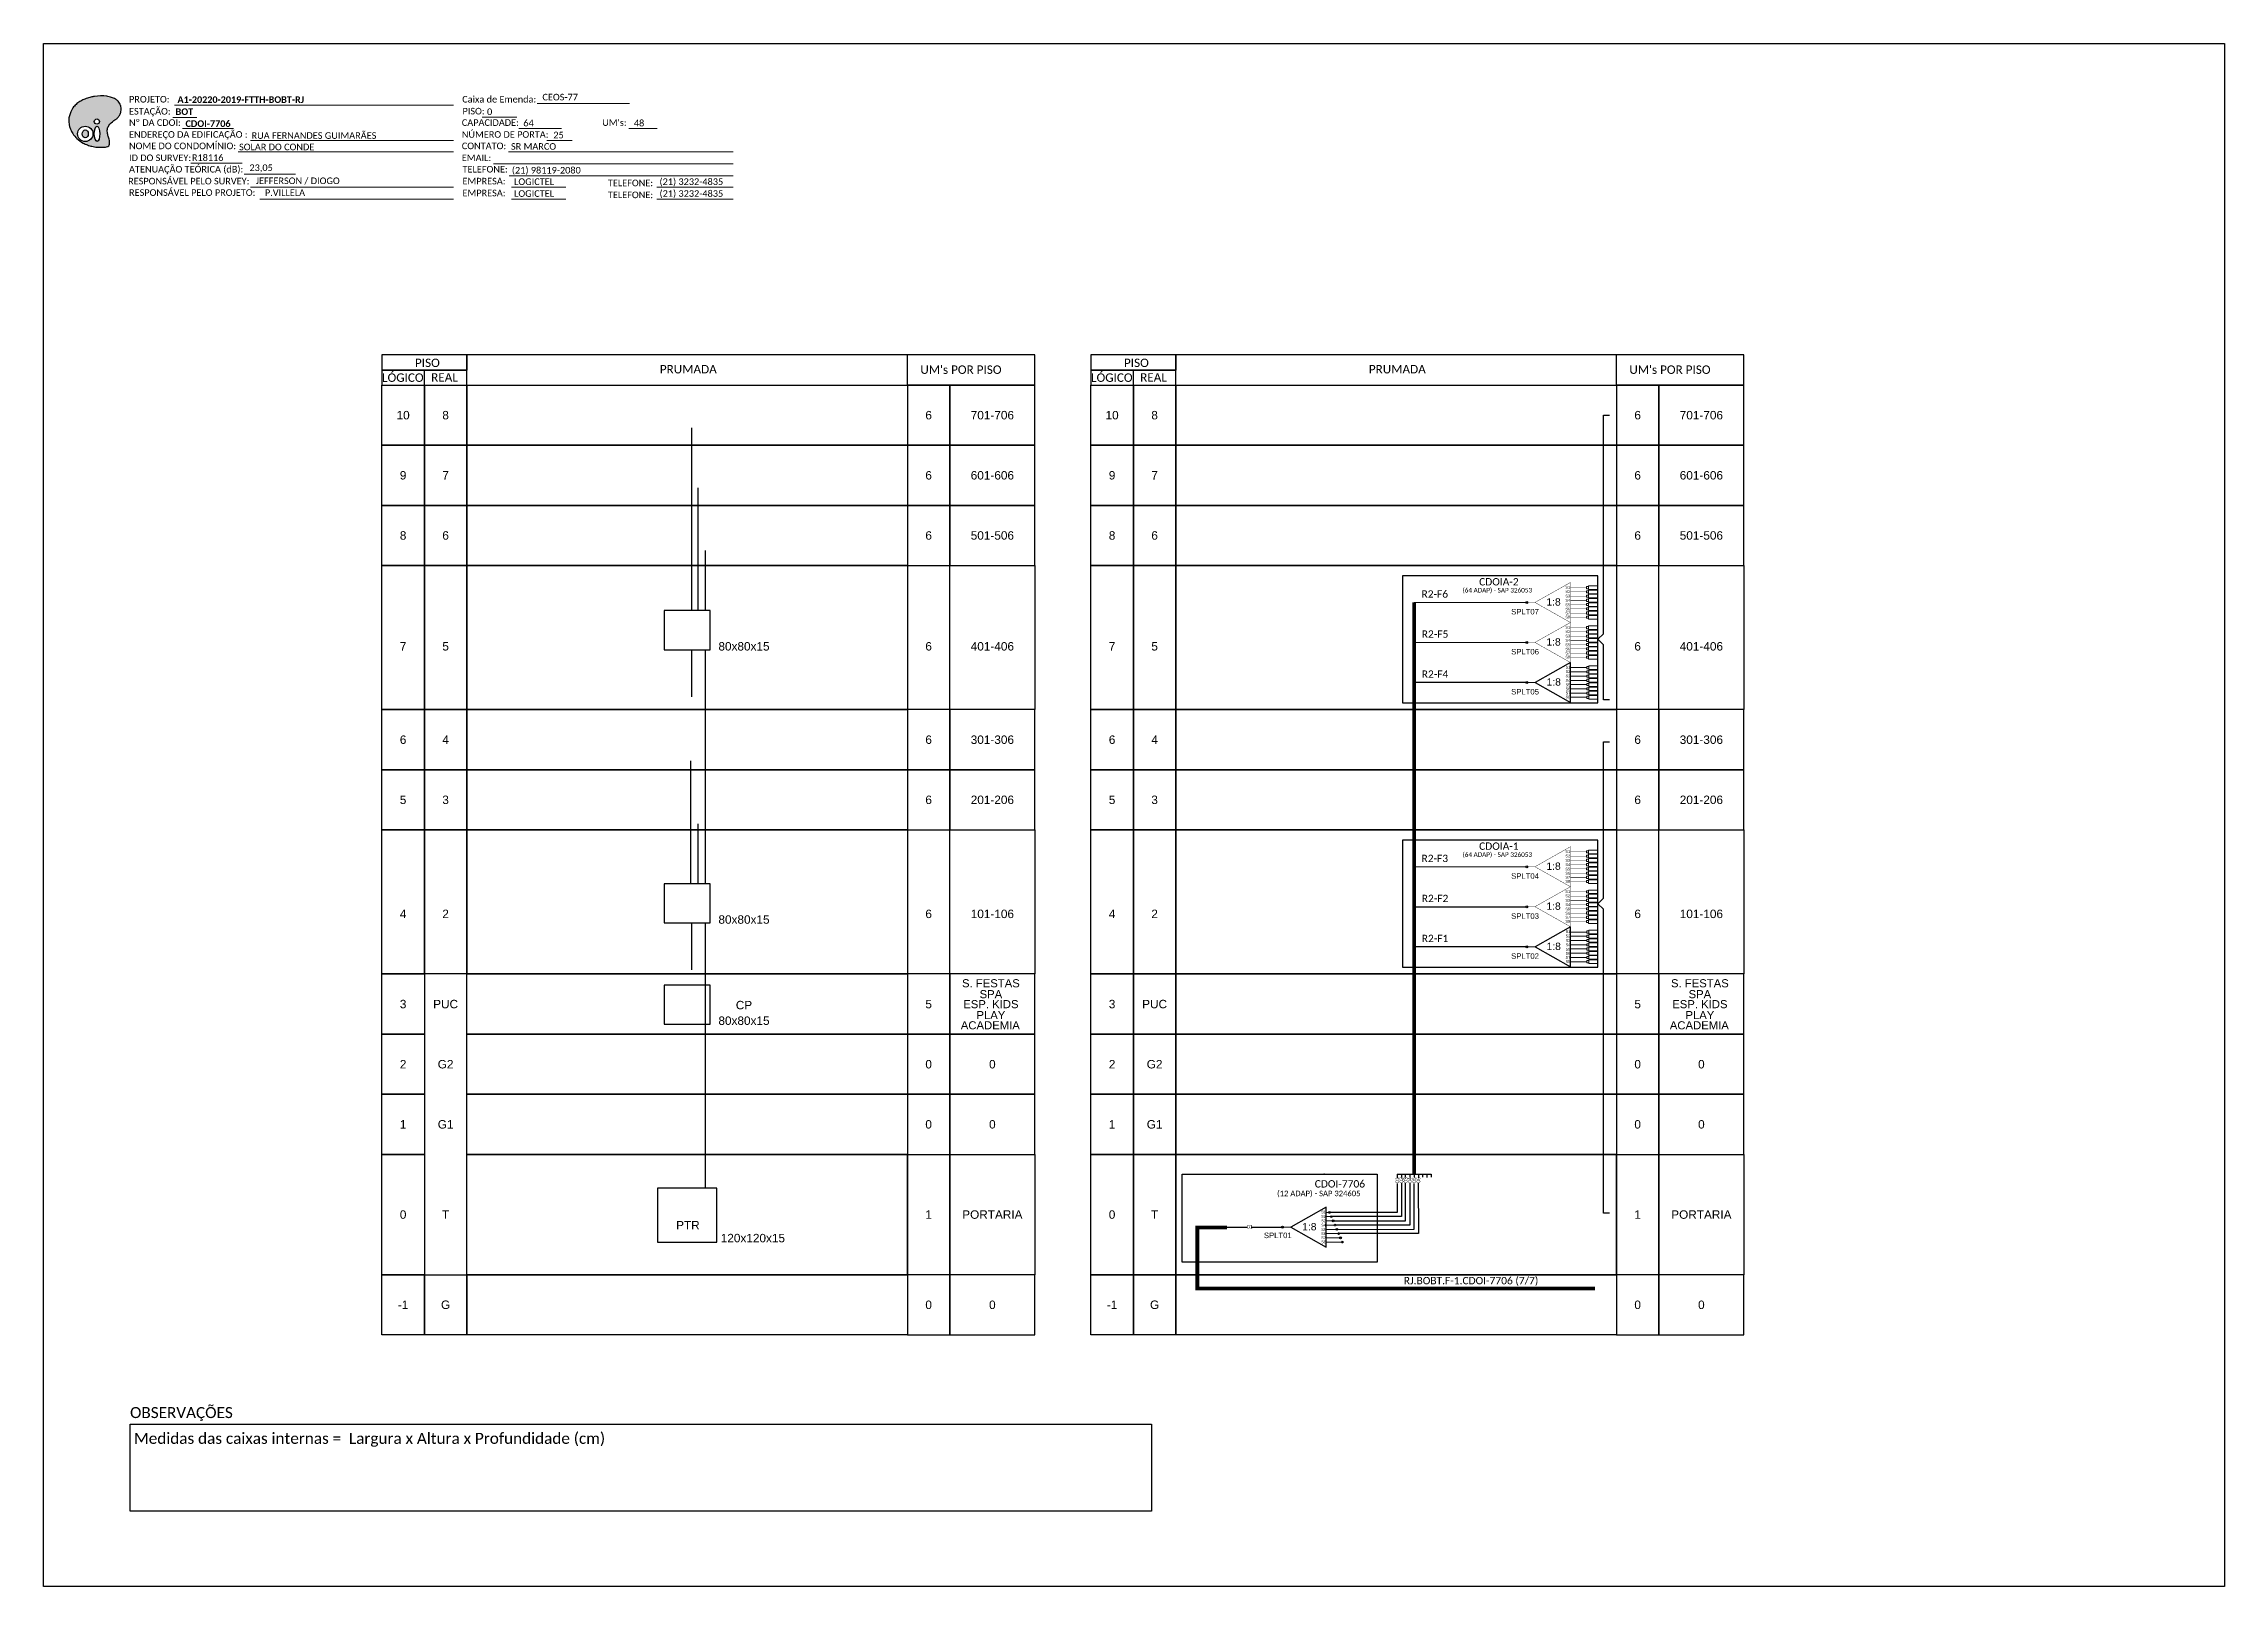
# Model space of a CAD drawing. Header units: millimetres. Extents: x 7225 to 7819, y -591 to -171.
import ezdxf
from ezdxf.enums import TextEntityAlignment as Align

# ---------------------------------------------------------------- set-up
doc = ezdxf.new("R2010")
doc.units = ezdxf.units.MM
doc.linetypes.add('DASHED', pattern=[0.75, 0.5, -0.25])
doc.styles.add('ARIAL', font='')
doc.styles.add('WMF-Calibri0', font='')
doc.styles.add('WMF-Calibri1', font='')
doc.styles.get('ARIAL').set_extended_font_data('Arial')
doc.styles.get('WMF-Calibri0').set_extended_font_data('Calibri')
doc.styles.get('WMF-Calibri1').set_extended_font_data('Calibri', bold=True)
doc.linetypes.add('RESERVA', pattern='A,0.5,-0.15,["RESERVA",Standard,S=0.18,R=0,X=0,Y=-0.1],-1.3', length=1.95)

# ---------------------------------------------------------------- blocks, each defined once
blk = doc.blocks.new('SPLT_1-8_SC-APC')
at = {"color": 1}
blk.add_lwpolyline([(-7.37, -2.1), (-17.04, -7.55), (-7.37, -13), (-7.37, -2.1)], dxfattribs=at)
at = {"color": 3, "lineweight": 0}
for points in [[(-2.99, -3.51), (-7.37, -3.51)], [(-7.37, -4.66), (-2.99, -4.66)], [(-7.37, -5.82), (-2.99, -5.82)], [(-2.41, -3.02), (-2.41, -4)], [(-2.41, -3.02), (0, -3.02)], [(-2.41, -4), (0, -4)], [(-2.41, -4.17), (-2.41, -5.16)], [(-2.41, -4.17), (0, -4.17)], [(-2.41, -5.16), (0, -5.16)], [(-2.41, -5.32), (-2.41, -6.31)], [(-2.41, -5.32), (0, -5.32)], [(-7.37, -6.97), (-2.99, -6.97)], [(-7.37, -8.12), (-2.99, -8.12)], [(-7.37, -9.28), (-2.99, -9.28)], [(-7.37, -10.43), (-2.99, -10.43)], [(-7.37, -11.58), (-2.99, -11.58)], [(-2.41, -6.31), (0, -6.31)], [(-2.41, -6.48), (-2.41, -7.46)], [(-2.41, -6.48), (0, -6.48)], [(-2.41, -7.46), (0, -7.46)], [(-2.41, -7.63), (-2.41, -8.62)], [(-2.41, -7.63), (0, -7.63)], [(-2.41, -8.62), (0, -8.62)], [(-2.41, -8.78), (-2.41, -9.77)], [(-2.41, -8.78), (0, -8.78)], [(-2.41, -9.77), (0, -9.77)], [(-2.41, -9.94), (-2.41, -10.92)], [(-2.41, -9.94), (0, -9.94)], [(-2.41, -10.92), (0, -10.92)], [(-2.41, -11.09), (-2.41, -12.08)], [(-2.41, -11.09), (0, -11.09)], [(-2.41, -12.08), (0, -12.08)]]:
    blk.add_lwpolyline(points, dxfattribs=at)
for points in [[(-2.99, -3.22), (-2.41, -3.22), (-2.41, -3.8), (-2.99, -3.8)], [(-2.99, -4.38), (-2.41, -4.38), (-2.41, -4.95), (-2.99, -4.95)], [(-2.99, -5.53), (-2.41, -5.53), (-2.41, -6.1), (-2.99, -6.1)], [(-2.99, -6.68), (-2.41, -6.68), (-2.41, -7.26), (-2.99, -7.26)], [(-2.99, -7.84), (-2.41, -7.84), (-2.41, -8.41), (-2.99, -8.41)], [(-2.99, -8.99), (-2.41, -8.99), (-2.41, -9.56), (-2.99, -9.56)], [(-2.99, -10.14), (-2.41, -10.14), (-2.41, -10.72), (-2.99, -10.72)], [(-2.99, -11.3), (-2.41, -11.3), (-2.41, -11.87), (-2.99, -11.87)]]:
    blk.add_lwpolyline(points, close=True, dxfattribs=at)
at = {"color": 1, "lineweight": 0}
blk.add_lwpolyline([(-17.04, -7.55), (-19.26, -7.55)], dxfattribs=at)
at = {"color": 1, "style": 'ARIAL'}
for s, height, p in [('S1', 0.75, (-8.74, -3.78)), ('S2', 0.75, (-8.74, -4.97)), ('S3', 0.75, (-8.74, -6.18)), ('1:8', 2, (-13.91, -8.4)), ('S4', 0.75, (-8.74, -7.36)), ('S5', 0.75, (-8.74, -8.57)), ('S6', 0.75, (-8.74, -9.69)), ('S7', 0.75, (-8.74, -10.78)), ('S8', 0.75, (-8.74, -11.9))]:
    blk.add_text(s, height=height, dxfattribs=at).set_placement(p)
blk = doc.blocks.new('SPLT_1-8_DIV_DIR')
h = blk.add_hatch(color=3)
h.dxf.hatch_style = 1
edge = h.paths.add_edge_path()
edge.add_arc((12.77, 4.04), 0.242, 0, 360)
h = blk.add_hatch(color=3)
h.dxf.hatch_style = 1
edge = h.paths.add_edge_path()
edge.add_arc((13.27, 2.88), 0.242, 0, 360)
h = blk.add_hatch(color=3)
h.dxf.hatch_style = 1
edge = h.paths.add_edge_path()
edge.add_arc((13.77, 1.73), 0.242, 0, 360)
h = blk.add_hatch(color=3)
h.dxf.hatch_style = 1
edge = h.paths.add_edge_path()
edge.add_arc((14.27, 0.58), 0.242, 0, 360)
h = blk.add_hatch(color=3)
h.dxf.hatch_style = 1
edge = h.paths.add_edge_path()
edge.add_arc((14.77, -0.58), 0.242, 0, 360)
h = blk.add_hatch(color=3)
h.dxf.hatch_style = 1
edge = h.paths.add_edge_path()
edge.add_arc((15.27, -1.73), 0.242, 0, 360)
h = blk.add_hatch(color=3)
h.dxf.hatch_style = 1
edge = h.paths.add_edge_path()
edge.add_arc((15.77, -2.88), 0.242, 0, 360)
h = blk.add_hatch(color=3)
h.dxf.hatch_style = 1
edge = h.paths.add_edge_path()
edge.add_arc((16.27, -4.04), 0.242, 0, 360)
at = {"color": 1, "lineweight": 0}
blk.add_lwpolyline([(2.22, 0), (0, 0)], dxfattribs=at)
at = {"color": 1}
blk.add_lwpolyline([(11.89, 5.45), (2.22, 0), (11.89, -5.45), (11.89, 5.45)], dxfattribs=at)
at = {"color": 7, "lineweight": 0}
for points in [[(12.77, 4.04), (11.89, 4.04)], [(11.89, 2.88), (13.27, 2.88)], [(11.89, 1.73), (13.77, 1.73)], [(11.89, 0.58), (14.27, 0.58)], [(11.89, -0.58), (14.77, -0.58)], [(11.89, -1.73), (15.27, -1.73)], [(11.89, -2.88), (15.77, -2.88)], [(11.89, -4.04), (16.27, -4.04)]]:
    blk.add_lwpolyline(points, dxfattribs=at)
at = {"color": 3}
for centre in [(12.77, 4.04), (13.27, 2.88), (13.77, 1.73), (14.27, 0.58), (14.77, -0.58), (15.27, -1.73), (15.77, -2.88), (16.27, -4.04)]:
    blk.add_circle(centre, 0.242, dxfattribs=at)
at = {"color": 1, "style": 'ARIAL'}
for s, height, p in [('1:8', 2, (5.35, -0.85)), ('S1', 0.75, (10.52, 3.77)), ('S2', 0.75, (10.52, 2.58)), ('S3', 0.75, (10.52, 1.37)), ('S4', 0.75, (10.52, 0.19)), ('S5', 0.75, (10.52, -1.02)), ('S6', 0.75, (10.52, -2.14)), ('S7', 0.75, (10.52, -3.24)), ('S8', 0.75, (10.52, -4.36))]:
    blk.add_text(s, height=height, dxfattribs=at).set_placement(p)
blk = doc.blocks.new('LEG_64ADAP_ESQ')
blk.add_point((0, 0))
at = {"color": 1, "style": 'WMF-Calibri0', "flags": 4}
blk.add_attdef('MODELO', text='', height=1.5, dxfattribs=at).set_placement((-1.47, -5.97), align=Align.CENTER)
blk.add_attdef('CDO', (-2.58, -3.61), '', height=2, dxfattribs=at)
blk = doc.blocks.new('A$C4360606C')
at = {"color": 0}
for points in [[(0, 4.11), (23.15, 4.11), (23.15, 8.22), (0, 8.22)], [(0, 0), (23.15, 0), (23.15, 4.11), (0, 4.11)]]:
    blk.add_lwpolyline(points, close=True, dxfattribs=at)
for points in [[(23.15, 0), (177.9, 0), (177.9, 8.22), (23.15, 8.22), (23.15, 8.22), (23.15, 4.11)], [(143.15, 0), (143.15, 8.22)], [(11.57, 0), (11.57, 4.11)]]:
    blk.add_lwpolyline(points)
at = {"color": 0, "style": 'WMF-Calibri0'}
for s, p in [('     PISO', (4.96, 4.92)), ('  LÓGICO', (-1.58, 0.89)), ('    REAL', (10.18, 0.95)), ('PRUMADA', (75.71, 3.18)), ("UM's POR PISO", (146.67, 3.06))]:
    blk.add_text(s, height=2.3, dxfattribs=at).set_placement(p)
blk = doc.blocks.new('OI')
h = blk.add_hatch(color=40)
edge = h.paths.add_edge_path()
edge.add_spline(control_points=[(4.35, -0.67), (3.92, -0.99), (3.26, -1.5), (2.81, -2.59), (2.9, -3.5), (3.06, -4.27), (3.31, -4.85), (3.37, -5.39), (3.4, -5.88), (3.2, -6.4), (2.54, -6.61), (1.65, -6.63), (0.55, -6.67), (-0.56, -6.42), (-1.61, -6.14), (-2.77, -5.61), (-3.92, -4.77), (-4.89, -3.7), (-5.34, -2.65), (-5.6, -1.94), (-5.85, -0.96), (-5.71, 0.47), (-5.1, 2.02), (-4.14, 3.02), (-3.3, 3.61), (-2.37, 4.16), (-1.36, 4.44), (-0.56, 4.7), (0.79, 4.85), (2.24, 4.97), (3.79, 4.57), (4.67, 4.21), (5.44, 3.65), (5.76, 2.99), (6.03, 2.21), (6.01, 1.46), (5.72, 0.64), (5.31, 0.08), (4.88, -0.38), (4.51, -0.55), (4.35, -0.67)], knot_values=[0, 0, 0, 0, 1.60434, 2.417191, 3.427595, 4.282808, 4.776746, 5.304182, 5.888771, 6.258406, 6.858137, 7.79129, 8.986195, 10.124242, 11.187857, 12.242908, 13.953784, 15.414161, 16.515391, 17.349188, 17.675853, 19.552021, 21.515531, 22.568638, 23.63245, 24.621084, 25.782718, 26.745347, 27.142653, 29.870543, 31.004649, 31.921532, 32.709589, 33.801391, 34.042471, 35.192333, 35.971461, 36.628871, 37.254359, 37.836911, 37.836911, 37.836911, 37.836911], degree=3, periodic=1)
h.paths.add_polyline_path([(1.13, -0.87, -1), (-0.04, -0.87, -1)], flags=16)
edge = h.paths.add_edge_path(flags=16)
edge.add_ellipse((0.56, -3.59), major_axis=(-0.02, 1.71), ratio=0.361305, start_angle=0, end_angle=360)
h.paths.add_polyline_path([(-0.36, -3.62, -1), (-3.8, -3.62, -1)], flags=16)
edge = h.paths.add_edge_path(flags=0)
edge.add_ellipse((-2.08, -3.62), major_axis=(0, 0.885), ratio=0.758294, start_angle=0, end_angle=360)
at = {"color": 40}
for centre, radius in [((-2.08, -3.62), 1.72), ((0.54, -0.87), 0.587)]:
    blk.add_circle(centre, radius, dxfattribs=at)
blk.add_ellipse((-2.08, -3.62), major_axis=(0, 0.885), ratio=0.758294, start_param=-3.141592653589792, end_param=3.141592653589792, dxfattribs=at)
blk.add_ellipse((0.56, -3.59), major_axis=(-0.02, 1.71), ratio=0.361305, dxfattribs=at)
at = {"color": 40, "start_tangent": (-0.800898, -0.598801), "end_tangent": (-0.800898, -0.598801)}
blk.add_spline([(4.35, -0.67), (3.2, -1.78), (2.9, -2.54), (2.92, -3.55), (3.12, -4.38), (3.28, -4.85), (3.37, -5.37), (3.35, -5.95), (3.2, -6.29), (2.66, -6.55), (1.73, -6.63), (0.54, -6.62), (-0.58, -6.41), (-1.6, -6.11), (-2.56, -5.67), (-3.95, -4.67), (-4.89, -3.56), (-5.37, -2.56), (-5.64, -1.78), (-5.72, -1.46), (-5.63, 0.42), (-4.84, 2.22), (-4.13, 2.99), (-3.27, 3.62), (-2.4, 4.09), (-1.3, 4.47), (-0.37, 4.72), (0.02, 4.77), (2.75, 4.8), (3.85, 4.53), (4.69, 4.16), (5.31, 3.68), (5.85, 2.73), (5.93, 2.5), (5.94, 1.35), (5.67, 0.62), (5.29, 0.08), (4.84, -0.36), (4.35, -0.67)], degree=3, dxfattribs=at)
blk = doc.blocks.new('SPLT_1-8_SC-APC PLANEJADO')
at = {"color": 30, "linetype": 'DASHED', "ltscale": 2.5, "const_width": 0.1}
blk.add_lwpolyline([(4942.78, -604.33), (4933.11, -609.78), (4942.78, -615.23), (4942.78, -604.33)], dxfattribs=at)
at = {"color": 30, "linetype": 'DASHED', "lineweight": 0, "ltscale": 2.5, "const_width": 0.1}
for points in [[(4947.15, -605.74), (4942.78, -605.74)], [(4933.11, -609.78), (4930.89, -609.78)], [(4942.78, -606.89), (4947.15, -606.89)], [(4942.78, -608.05), (4947.15, -608.05)], [(4942.78, -609.2), (4947.15, -609.2)], [(4942.78, -610.35), (4947.15, -610.35)], [(4942.78, -611.51), (4947.15, -611.51)], [(4942.78, -612.66), (4947.15, -612.66)], [(4942.78, -613.81), (4947.15, -613.81)]]:
    blk.add_lwpolyline(points, dxfattribs=at)
at = {"color": 3, "lineweight": 0}
for points in [[(4947.15, -605.46), (4947.73, -605.46), (4947.73, -606.03), (4947.15, -606.03)], [(4947.15, -606.61), (4947.73, -606.61), (4947.73, -607.18), (4947.15, -607.18)], [(4947.15, -607.76), (4947.73, -607.76), (4947.73, -608.33), (4947.15, -608.33)], [(4947.15, -608.91), (4947.73, -608.91), (4947.73, -609.49), (4947.15, -609.49)], [(4947.15, -610.07), (4947.73, -610.07), (4947.73, -610.64), (4947.15, -610.64)], [(4947.15, -611.22), (4947.73, -611.22), (4947.73, -611.79), (4947.15, -611.79)], [(4947.15, -612.37), (4947.73, -612.37), (4947.73, -612.95), (4947.15, -612.95)], [(4947.15, -613.53), (4947.73, -613.53), (4947.73, -614.1), (4947.15, -614.1)]]:
    blk.add_lwpolyline(points, close=True, dxfattribs=at)
for points in [[(4947.73, -605.25), (4947.73, -606.23)], [(4947.73, -605.25), (4950.15, -605.25)], [(4947.73, -606.23), (4950.15, -606.23)], [(4947.73, -606.4), (4947.73, -607.39)], [(4947.73, -606.4), (4950.15, -606.4)], [(4947.73, -607.39), (4950.15, -607.39)], [(4947.73, -607.55), (4947.73, -608.54)], [(4947.73, -607.55), (4950.15, -607.55)], [(4947.73, -608.54), (4950.15, -608.54)], [(4947.73, -608.71), (4947.73, -609.69)], [(4947.73, -608.71), (4950.15, -608.71)], [(4947.73, -609.69), (4950.15, -609.69)], [(4947.73, -609.86), (4947.73, -610.85)], [(4947.73, -609.86), (4950.15, -609.86)], [(4947.73, -610.85), (4950.15, -610.85)], [(4947.73, -611.01), (4947.73, -612)], [(4947.73, -611.01), (4950.15, -611.01)], [(4947.73, -612), (4950.15, -612)], [(4947.73, -612.17), (4947.73, -613.15)], [(4947.73, -612.17), (4950.15, -612.17)], [(4947.73, -613.15), (4950.15, -613.15)], [(4947.73, -613.32), (4947.73, -614.31)], [(4947.73, -613.32), (4950.15, -613.32)], [(4947.73, -614.31), (4950.15, -614.31)]]:
    blk.add_lwpolyline(points, dxfattribs=at)
at = {"color": 30, "style": 'ARIAL'}
for s, height, p in [('S1', 0.75, (4941.41, -606.01)), ('1:8', 2, (4936.24, -610.63)), ('S2', 0.75, (4941.41, -607.2)), ('S3', 0.75, (4941.41, -608.41)), ('S4', 0.75, (4941.41, -609.59)), ('S5', 0.75, (4941.41, -610.8)), ('S6', 0.75, (4941.41, -611.92)), ('S7', 0.75, (4941.41, -613.02)), ('S8', 0.75, (4941.41, -614.13))]:
    blk.add_text(s, height=height, dxfattribs=at).set_placement(p)

msp = doc.modelspace()

# ---------------------------------------------------------------- hatches: boundary and pattern name
h = msp.add_hatch(color=3)
h.dxf.hatch_style = 1
edge = h.paths.add_edge_path()
edge.add_arc((7629.11, -344.69), 0.256, 0, 360)
h = msp.add_hatch(color=3)
h.dxf.hatch_style = 1
edge = h.paths.add_edge_path()
edge.add_arc((7629.11, -416.66), 0.256, 0, 360)
h = msp.add_hatch(color=3)
h.dxf.hatch_style = 1
edge = h.paths.add_edge_path()
edge.add_arc((7562.61, -492.99), 0.256, 0, 360)

# ---------------------------------------------------------------- linework, layer by layer
at = {"color": 5}
msp.add_line((7593.82, -478.59), (7603.07, -478.59), dxfattribs=at)
for points in [[(7225.14, -170.76), (7819.14, -170.76), (7819.14, -590.76), (7225.14, -590.76)], [(7317.27, -263.73), (7328.84, -263.73), (7328.84, -280.1), (7317.27, -280.1)], [(7328.84, -263.73), (7340.42, -263.73), (7340.42, -280.1), (7328.84, -280.1)], [(7340.42, -263.73), (7460.42, -263.73), (7460.42, -280.1), (7340.42, -280.1)], [(7471.99, -263.73), (7460.42, -263.73), (7460.42, -280.1), (7471.99, -280.1)], [(7495.13, -263.73), (7471.99, -263.73), (7471.99, -280.1), (7495.13, -280.1)], [(7510.39, -263.73), (7521.96, -263.73), (7521.96, -280.1), (7510.39, -280.1)], [(7521.96, -263.73), (7533.53, -263.73), (7533.53, -280.1), (7521.96, -280.1)], [(7533.53, -263.73), (7653.53, -263.73), (7653.53, -280.1), (7533.53, -280.1)], [(7665.11, -263.73), (7653.53, -263.73), (7653.53, -280.1), (7665.11, -280.1)], [(7688.25, -263.73), (7665.11, -263.73), (7665.11, -280.1), (7688.25, -280.1)], [(7317.27, -280.1), (7328.84, -280.1), (7328.84, -296.47), (7317.27, -296.47)], [(7328.84, -280.1), (7340.42, -280.1), (7340.42, -296.47), (7328.84, -296.47)], [(7340.42, -280.1), (7460.42, -280.1), (7460.42, -296.47), (7340.42, -296.47)], [(7471.99, -280.1), (7460.42, -280.1), (7460.42, -296.47), (7471.99, -296.47)], [(7495.13, -280.1), (7471.99, -280.1), (7471.99, -296.47), (7495.13, -296.47)], [(7510.39, -280.1), (7521.96, -280.1), (7521.96, -296.47), (7510.39, -296.47)], [(7521.96, -280.1), (7533.53, -280.1), (7533.53, -296.47), (7521.96, -296.47)], [(7533.53, -280.1), (7653.53, -280.1), (7653.53, -296.47), (7533.53, -296.47)], [(7665.11, -280.1), (7653.53, -280.1), (7653.53, -296.47), (7665.11, -296.47)], [(7688.25, -280.1), (7665.11, -280.1), (7665.11, -296.47), (7688.25, -296.47)], [(7317.27, -296.47), (7328.84, -296.47), (7328.84, -312.84), (7317.27, -312.84)], [(7328.84, -296.47), (7340.42, -296.47), (7340.42, -312.84), (7328.84, -312.84)], [(7340.42, -296.47), (7460.42, -296.47), (7460.42, -312.84), (7340.42, -312.84)], [(7471.99, -296.47), (7460.42, -296.47), (7460.42, -312.84), (7471.99, -312.84)], [(7495.13, -296.47), (7471.99, -296.47), (7471.99, -312.84), (7495.13, -312.84)], [(7510.39, -296.47), (7521.96, -296.47), (7521.96, -312.84), (7510.39, -312.84)], [(7521.96, -296.47), (7533.53, -296.47), (7533.53, -312.84), (7521.96, -312.84)], [(7533.53, -296.47), (7653.53, -296.47), (7653.53, -312.84), (7533.53, -312.84)], [(7665.11, -296.47), (7653.53, -296.47), (7653.53, -312.84), (7665.11, -312.84)], [(7688.25, -296.47), (7665.11, -296.47), (7665.11, -312.84), (7688.25, -312.84)], [(7317.27, -312.84), (7328.84, -312.84), (7328.84, -352.07), (7317.27, -352.07)], [(7328.84, -312.84), (7340.42, -312.84), (7340.42, -352.07), (7328.84, -352.07)], [(7340.42, -312.84), (7460.42, -312.84), (7460.42, -352.07), (7340.42, -352.07)], [(7471.99, -312.84), (7495.13, -312.84), (7495.13, -352.07), (7471.99, -352.07)], [(7510.39, -312.84), (7521.96, -312.84), (7521.96, -352.07), (7510.39, -352.07)], [(7521.96, -312.84), (7533.53, -312.84), (7533.53, -352.07), (7521.96, -352.07)], [(7533.53, -312.84), (7653.53, -312.84), (7653.53, -352.07), (7533.53, -352.07)], [(7665.11, -312.84), (7688.25, -312.84), (7688.25, -352.07), (7665.11, -352.07)], [(7317.27, -352.07), (7328.84, -352.07), (7328.84, -368.45), (7317.27, -368.45)], [(7328.84, -352.07), (7340.42, -352.07), (7340.42, -368.45), (7328.84, -368.45)], [(7340.42, -352.07), (7460.42, -352.07), (7460.42, -368.45), (7340.42, -368.45)], [(7471.99, -352.07), (7460.42, -352.07), (7460.42, -368.45), (7471.99, -368.45)], [(7495.13, -352.07), (7471.99, -352.07), (7471.99, -368.45), (7495.13, -368.45)], [(7510.39, -352.07), (7521.96, -352.07), (7521.96, -368.45), (7510.39, -368.45)], [(7521.96, -352.07), (7533.53, -352.07), (7533.53, -368.45), (7521.96, -368.45)], [(7533.53, -352.07), (7653.53, -352.07), (7653.53, -368.45), (7533.53, -368.45)], [(7665.11, -352.07), (7653.53, -352.07), (7653.53, -368.45), (7665.11, -368.45)], [(7688.25, -352.07), (7665.11, -352.07), (7665.11, -368.45), (7688.25, -368.45)], [(7317.27, -368.45), (7328.84, -368.45), (7328.84, -384.82), (7317.27, -384.82)], [(7328.84, -368.45), (7340.42, -368.45), (7340.42, -384.82), (7328.84, -384.82)], [(7340.42, -368.45), (7460.42, -368.45), (7460.42, -384.82), (7340.42, -384.82)], [(7471.99, -368.45), (7460.42, -368.45), (7460.42, -384.82), (7471.99, -384.82)], [(7495.13, -368.45), (7471.99, -368.45), (7471.99, -384.82), (7495.13, -384.82)], [(7510.39, -368.45), (7521.96, -368.45), (7521.96, -384.82), (7510.39, -384.82)], [(7521.96, -368.45), (7533.53, -368.45), (7533.53, -384.82), (7521.96, -384.82)], [(7533.53, -368.45), (7653.53, -368.45), (7653.53, -384.82), (7533.53, -384.82)], [(7665.11, -368.45), (7653.53, -368.45), (7653.53, -384.82), (7665.11, -384.82)], [(7688.25, -368.45), (7665.11, -368.45), (7665.11, -384.82), (7688.25, -384.82)], [(7317.27, -384.82), (7328.84, -384.82), (7328.84, -424.05), (7317.27, -424.05)], [(7328.84, -384.82), (7340.42, -384.82), (7340.42, -424.05), (7328.84, -424.05)], [(7340.42, -384.82), (7460.42, -384.82), (7460.42, -424.05), (7340.42, -424.05)], [(7471.99, -384.82), (7495.13, -384.82), (7495.13, -424.05), (7471.99, -424.05)], [(7510.39, -384.82), (7521.96, -384.82), (7521.96, -424.05), (7510.39, -424.05)], [(7521.96, -384.82), (7533.53, -384.82), (7533.53, -424.05), (7521.96, -424.05)], [(7533.53, -384.82), (7653.53, -384.82), (7653.53, -424.05), (7533.53, -424.05)], [(7665.11, -384.82), (7688.25, -384.82), (7688.25, -424.05), (7665.11, -424.05)], [(7317.27, -424.05), (7328.84, -424.05), (7328.84, -440.42), (7317.27, -440.42)], [(7340.42, -424.05), (7460.42, -424.05), (7460.42, -440.42), (7340.42, -440.42)], [(7471.99, -424.05), (7460.42, -424.05), (7460.42, -440.42), (7471.99, -440.42)], [(7495.13, -424.05), (7471.99, -424.05), (7471.99, -440.42), (7495.13, -440.42)], [(7510.39, -424.05), (7521.96, -424.05), (7521.96, -440.42), (7510.39, -440.42)], [(7521.96, -424.05), (7533.53, -424.05), (7533.53, -440.42), (7521.96, -440.42)], [(7533.53, -424.05), (7653.53, -424.05), (7653.53, -440.42), (7533.53, -440.42)], [(7665.11, -424.05), (7653.53, -424.05), (7653.53, -440.42), (7665.11, -440.42)], [(7688.25, -424.05), (7665.11, -424.05), (7665.11, -440.42), (7688.25, -440.42)], [(7317.27, -440.42), (7328.84, -440.42), (7328.84, -456.79), (7317.27, -456.79)], [(7340.42, -440.42), (7460.42, -440.42), (7460.42, -456.79), (7340.42, -456.79)], [(7471.99, -440.42), (7460.42, -440.42), (7460.42, -456.79), (7471.99, -456.79)], [(7495.13, -440.42), (7471.99, -440.42), (7471.99, -456.79), (7495.13, -456.79)], [(7510.39, -440.42), (7521.96, -440.42), (7521.96, -456.79), (7510.39, -456.79)], [(7521.96, -440.42), (7533.53, -440.42), (7533.53, -456.79), (7521.96, -456.79)], [(7533.53, -440.42), (7653.53, -440.42), (7653.53, -456.79), (7533.53, -456.79)], [(7665.11, -440.42), (7653.53, -440.42), (7653.53, -456.79), (7665.11, -456.79)], [(7688.25, -440.42), (7665.11, -440.42), (7665.11, -456.79), (7688.25, -456.79)], [(7317.27, -456.79), (7328.84, -456.79), (7328.84, -473.17), (7317.27, -473.17)], [(7340.42, -456.79), (7460.42, -456.79), (7460.42, -473.17), (7340.42, -473.17)], [(7471.99, -456.79), (7460.42, -456.79), (7460.42, -473.17), (7471.99, -473.17)], [(7495.13, -456.79), (7471.99, -456.79), (7471.99, -473.17), (7495.13, -473.17)], [(7510.39, -456.79), (7521.96, -456.79), (7521.96, -473.17), (7510.39, -473.17)], [(7521.96, -456.79), (7533.53, -456.79), (7533.53, -473.17), (7521.96, -473.17)], [(7533.53, -456.79), (7653.53, -456.79), (7653.53, -473.17), (7533.53, -473.17)], [(7665.11, -456.79), (7653.53, -456.79), (7653.53, -473.17), (7665.11, -473.17)], [(7688.25, -456.79), (7665.11, -456.79), (7665.11, -473.17), (7688.25, -473.17)], [(7317.27, -473.17), (7328.84, -473.17), (7328.84, -505.91), (7317.27, -505.91)], [(7340.42, -473.17), (7460.42, -473.17), (7460.42, -505.91), (7340.42, -505.91)], [(7460.42, -473.17), (7471.99, -473.17), (7471.99, -505.91), (7460.42, -505.91)], [(7471.99, -473.17), (7495.13, -473.17), (7495.13, -505.91), (7471.99, -505.91)], [(7510.39, -473.17), (7521.96, -473.17), (7521.96, -505.91), (7510.39, -505.91)], [(7521.96, -473.17), (7533.53, -473.17), (7533.53, -505.91), (7521.96, -505.91)], [(7533.53, -473.17), (7653.53, -473.17), (7653.53, -505.91), (7533.53, -505.91)], [(7653.53, -473.17), (7665.11, -473.17), (7665.11, -505.91), (7653.53, -505.91)], [(7665.11, -473.17), (7688.25, -473.17), (7688.25, -505.91), (7665.11, -505.91)], [(7317.27, -505.91), (7328.84, -505.91), (7328.84, -522.28), (7317.27, -522.28)], [(7328.84, -505.91), (7340.42, -505.91), (7340.42, -522.28), (7328.84, -522.28)], [(7340.42, -505.91), (7460.42, -505.91), (7460.42, -522.28), (7340.42, -522.28)], [(7471.99, -505.91), (7460.42, -505.91), (7460.42, -522.28), (7471.99, -522.28)], [(7495.13, -505.91), (7471.99, -505.91), (7471.99, -522.28), (7495.13, -522.28)], [(7510.39, -505.91), (7521.96, -505.91), (7521.96, -522.28), (7510.39, -522.28)], [(7521.96, -505.91), (7533.53, -505.91), (7533.53, -522.28), (7521.96, -522.28)], [(7533.53, -505.91), (7653.53, -505.91), (7653.53, -522.28), (7533.53, -522.28)], [(7665.11, -505.91), (7653.53, -505.91), (7653.53, -522.28), (7665.11, -522.28)], [(7688.25, -505.91), (7665.11, -505.91), (7665.11, -522.28), (7688.25, -522.28)]]:
    msp.add_lwpolyline(points, close=True)
at = {"color": 7, "lineweight": 0}
for points in [[(7260.8, -187.55), (7336.78, -187.55)], [(7359.61, -187.06), (7384.75, -187.06)], [(7260.29, -190.83), (7266.84, -190.83)], [(7262.95, -193.9), (7276.89, -193.9)], [(7344.57, -190.79), (7354.05, -190.79)], [(7354.62, -193.9), (7366.24, -193.9)], [(7384.56, -193.9), (7392.23, -193.9)], [(7278.11, -200.25), (7336.78, -200.25)], [(7281.52, -197.14), (7336.78, -197.14)], [(7351.74, -200.25), (7412.96, -200.25)], [(7362.21, -197.14), (7369.15, -197.14)], [(7265.27, -203.31), (7279.21, -203.31)], [(7279.8, -206.28), (7293.75, -206.28)], [(7347.7, -203.49), (7412.96, -203.49)], [(7351.98, -206.72), (7412.96, -206.72)], [(7281.52, -209.83), (7336.78, -209.83)], [(7284.01, -213.07), (7336.78, -213.07)], [(7352.59, -209.83), (7367.39, -209.83)], [(7352.59, -213.07), (7367.39, -213.07)], [(7392.19, -209.83), (7412.96, -209.83)], [(7392.19, -213.07), (7412.96, -213.07)]]:
    msp.add_lwpolyline(points, dxfattribs=at)
at = {"color": 3}
for points in [[(7651.66, -349.39), (7650.01, -349.39), (7650.01, -334.44), (7648.44, -332.93), (7650.01, -331.42), (7650.01, -271.9), (7651.66, -271.91)], [(7651.66, -489.18), (7650.01, -489.18), (7650.01, -406.41), (7648.44, -404.91), (7650.01, -403.4), (7650.01, -360.82), (7651.66, -360.82)], [(7547.49, -492.99), (7552.96, -492.99)], [(7554.15, -492.99), (7562.61, -492.99)]]:
    msp.add_lwpolyline(points, dxfattribs=at)
at = {"color": 1}
for points in [[(7401.57, -275.38), (7401.57, -325.13)], [(7403.38, -291.66), (7403.38, -325.13)], [(7405.36, -308.75), (7405.36, -325.13)], [(7401.59, -335.78), (7401.59, -348.55)], [(7405.36, -335.78), (7405.36, -399.51)], [(7401.34, -366.04), (7401.34, -399.51)], [(7403.32, -383.13), (7403.32, -399.51)], [(7401.59, -410.15), (7401.59, -422.93)], [(7405.36, -410.15), (7405.36, -482.33)], [(7588.36, -502.47), (7588.36, -502.47), (7588.36, -502.47), (7535.23, -502.47), (7535.23, -478.57), (7535.23, -478.57)]]:
    msp.add_lwpolyline(points, dxfattribs=at)
for points in [[(7648.44, -315.64), (7595.31, -315.64), (7595.31, -350.22), (7648.44, -350.22)], [(7406.67, -325.13), (7394.17, -325.13), (7394.17, -335.78), (7406.67, -335.78)], [(7648.44, -387.61), (7595.31, -387.61), (7595.31, -422.2), (7648.44, -422.2)], [(7406.67, -399.51), (7394.17, -399.51), (7394.17, -410.15), (7406.67, -410.15)], [(7406.67, -427.05), (7394.17, -427.05), (7394.17, -437.7), (7406.67, -437.7)], [(7535.23, -478.57), (7588.36, -478.57), (7588.36, -502.47), (7535.23, -502.47)], [(7408.52, -482.33), (7392.31, -482.33), (7392.32, -497.1), (7408.52, -497.1)]]:
    msp.add_lwpolyline(points, close=True, dxfattribs=at)
at = {"color": 5, "const_width": 1}
msp.add_lwpolyline([(7598.45, -478.59), (7598.44, -322.89)], dxfattribs=at)
at = {"color": 8, "linetype": 'RESERVA', "ltscale": 4}
for points in [[(7598.46, -322.93), (7629.13, -322.86)], [(7598.44, -333.83), (7629.11, -333.75)], [(7598.19, -394.91), (7628.86, -394.83)], [(7598.19, -405.8), (7628.86, -405.73)]]:
    msp.add_lwpolyline(points, dxfattribs=at)
at = {"color": 6}
for points in [[(7629.11, -344.69), (7598.44, -344.69)], [(7629.11, -416.66), (7598.44, -416.66)]]:
    msp.add_lwpolyline(points, dxfattribs=at)
at = {"color": 5}
for points in [[(7593.82, -481.05), (7593.82, -488.94), (7575.38, -488.95)], [(7594.97, -481.03), (7594.97, -490.1), (7575.88, -490.11)], [(7576.38, -491.26), (7596.13, -491.25), (7596.13, -481.01)], [(7597.29, -481.03), (7597.29, -492.4), (7576.88, -492.41)], [(7577.38, -493.57), (7598.45, -493.55), (7598.45, -481.05)], [(7599.58, -481.04), (7599.59, -494.72), (7577.88, -494.72)], [(7593.82, -478.59), (7593.82, -479.52)], [(7594.97, -478.59), (7594.97, -479.45)], [(7596.13, -479.39), (7596.13, -478.59)], [(7597.29, -478.59), (7597.29, -479.43)], [(7598.45, -478.59), (7598.45, -479.37)], [(7599.6, -478.59), (7599.6, -479.49)], [(7600.76, -478.59), (7600.76, -479.39)], [(7601.92, -478.59), (7601.92, -479.45)], [(7603.07, -478.59), (7603.07, -479.37)]]:
    msp.add_lwpolyline(points, dxfattribs=at)
at = {"color": 1, "const_width": 1}
msp.add_lwpolyline([(7547.5, -493.04), (7539.39, -493.04), (7539.39, -509.65), (7647.68, -509.65)], dxfattribs=at)
at = {"color": 0}
msp.add_lwpolyline([(7248.7, -546.57), (7526.95, -546.57), (7526.95, -570.27), (7248.7, -570.27)], close=True, dxfattribs=at)
at = {"color": 3}
for centre in [(7629.11, -322.89), (7629.11, -322.89), (7629.11, -333.79), (7629.12, -333.79), (7629.11, -344.69), (7629.11, -394.87), (7629.11, -394.87), (7629.11, -405.77), (7629.12, -405.77), (7629.11, -416.66), (7562.61, -492.99), (7562.61, -492.99)]:
    msp.add_circle(centre, 0.256, dxfattribs=at)
for p in [(7317.27, -352.07), (7510.39, -352.07), (7317.27, -424.05), (7510.39, -424.05), (7317.27, -505.91), (7510.39, -505.91)]:
    msp.add_point(p)

# ---------------------------------------------------------------- block references
at = {"color": 7, "xscale": 1.213923925163967, "yscale": 1.213923925163967, "zscale": 1.213923925163967, "rotation": 0.1532896023949059}
msp.add_blockref('OI', (7239, -190.93), dxfattribs=at)
for name, p in [('A$C4360606C', (7317.27, -263.73)), ('A$C4360606C', (7510.39, -263.73)), ('SPLT_1-8_SC-APC PLANEJADO', (2698.24, 286.88)), ('SPLT_1-8_SC-APC PLANEJADO', (2698.24, 275.99)), ('SPLT_1-8_SC-APC PLANEJADO', (2698.24, 214.93)), ('SPLT_1-8_SC-APC PLANEJADO', (2698.24, 204.05)), ('SPLT_1-8_DIV_DIR', (7562.61, -492.99))]:
    msp.add_blockref(name, p)
at = {"color": 3}
for p in [(7648.44, -337.14), (7648.44, -409.12)]:
    msp.add_blockref('SPLT_1-8_SC-APC', p, dxfattribs=at)
ref = msp.add_blockref('LEG_64ADAP_ESQ', (7573.95, -478.57))
ref.add_attrib('CDO', 'CDOI-7706', (7571.37, -482.18), dxfattribs={"color": 1, "height": 2, "style": 'WMF-Calibri0'})
ref.add_attrib('MODELO', '(12 ADAP) - SAP 324605', dxfattribs={"color": 1, "height": 1.5, "style": 'WMF-Calibri0'}).set_placement((7572.47, -484.54), align=Align.CENTER)

# ---------------------------------------------------------------- texts
at = {"color": 7, "lineweight": 0, "style": 'WMF-Calibri0'}
for s, height, p in [('PROJETO:', 1.793, (7248.4, -186.8)), ('ESTAÇÃO:', 1.793, (7248.4, -190.08)), ('Caixa de Emenda:', 1.7927, (7339.16, -186.8)), ('PISO:', 1.793, (7339.23, -190.04)), ('Nº DA CDOI:', 1.7927, (7248.4, -193.15)), ('ENDEREÇO DA EDIFICAÇÃO :', 1.7927, (7248.4, -196.39)), ('CAPACIDADE:', 1.7927, (7339.05, -193.15)), ('NÚMERO DE PORTA:', 1.7927, (7339.05, -196.39)), ("UM's:", 1.793, (7377.29, -193.15)), ('NOME DO CONDOMÍNIO:', 1.7927, (7248.4, -199.5)), ('ID DO SURVEY:', 1.7927, (7248.4, -202.74)), ('CONTATO:', 1.793, (7339.05, -199.5)), ('EMAIL:', 1.793, (7339.05, -202.74)), ('RESPONSÁVEL PELO SURVEY:', 1.7927, (7248.16, -209.09)), ('ATENUAÇÃO TEÓRICA (dB):', 1.7927, (7248.4, -205.85)), ('TELEFONE:', 1.793, (7339.23, -205.85)), ('EMPRESA:', 1.793, (7339.23, -209.09)), ('TELEFONE:', 1.793, (7378.83, -209.59)), ('RESPONSÁVEL PELO PROJETO:', 1.7927, (7248.4, -212.2)), ('EMPRESA:', 1.793, (7339.23, -212.32)), ('TELEFONE:', 1.793, (7378.83, -212.83))]:
    msp.add_text(s, height=height, dxfattribs=at).set_placement(p)
at = {"color": 7}
for s, height, style, p in [('BOT', 1.793, 'WMF-Calibri1', (7261.08, -190.18)), ('A1-20220-2019-FTTH-BOBT-RJ', 1.7927, 'WMF-Calibri1', (7261.6, -186.9)), ('0', 1.79, 'WMF-Calibri0', (7345.92, -190.19)), ('CEOS-77', 1.793, 'WMF-Calibri0', (7361.01, -186.22)), ('RUA FERNANDES GUIMARÃES', 1.7927, 'WMF-Calibri0', (7281.78, -196.68)), ('64', 1.793, 'WMF-Calibri0', (7355.8, -193.28)), ('25', 1.793, 'WMF-Calibri0', (7363.98, -196.54)), ('48', 1.793, 'WMF-Calibri0', (7385.91, -193.3)), ('R18116', 1.793, 'WMF-Calibri0', (7265.53, -202.7)), ('SOLAR DO CONDE', 1.7927, 'WMF-Calibri0', (7278.37, -199.79)), ('SR MARCO', 1.793, 'WMF-Calibri0', (7352.44, -199.65)), ('23,05', 1.793, 'WMF-Calibri0', (7281.2, -205.44)), ('JEFFERSON / DIOGO', 1.7927, 'WMF-Calibri0', (7282.92, -209)), ('(21) 98119-2080', 1.7927, 'WMF-Calibri0', (7352.69, -206.12)), ('LOGICTEL', 1.793, 'WMF-Calibri0', (7353.29, -209.24)), ('(21) 3232-4835', 1.7927, 'WMF-Calibri0', (7392.9, -209.24)), ('P.VILLELA', 1.793, 'WMF-Calibri0', (7285.41, -212.23)), ('LOGICTEL', 1.793, 'WMF-Calibri0', (7353.29, -212.47)), ('(21) 3232-4835', 1.7927, 'WMF-Calibri0', (7392.9, -212.47))]:
    msp.add_text(s, height=height, dxfattribs=dict(at, style=style)).set_placement(p)
at = {"color": 7, "style": 'WMF-Calibri1'}
msp.add_text('CDOI-7706', height=1.793, dxfattribs=at).set_placement((7269.92, -193.44), align=Align.CENTER)
at = {"style": 'ARIAL'}
for s, height, p in [('10', 2.3, (7323.06, -271.91)), ('8', 2.3, (7334.63, -271.91)), ('6', 2.3, (7466.2, -271.91)), ('701-706', 2.3, (7483.56, -271.91)), ('10', 2.3, (7516.17, -271.91)), ('8', 2.3, (7527.75, -271.91)), ('6', 2.3, (7659.32, -271.91)), ('701-706', 2.3, (7676.68, -271.91)), ('9', 2.3, (7323.06, -288.28)), ('7', 2.3, (7334.63, -288.28)), ('6', 2.3, (7466.2, -288.28)), ('601-606', 2.3, (7483.56, -288.28)), ('9', 2.3, (7516.17, -288.28)), ('7', 2.3, (7527.75, -288.28)), ('6', 2.3, (7659.32, -288.28)), ('601-606', 2.3, (7676.68, -288.28)), ('8', 2.3, (7323.06, -304.66)), ('6', 2.3, (7334.63, -304.66)), ('6', 2.3, (7466.2, -304.66)), ('501-506', 2.3, (7483.56, -304.66)), ('8', 2.3, (7516.17, -304.66)), ('6', 2.3, (7527.75, -304.66)), ('6', 2.3, (7659.32, -304.66)), ('501-506', 2.3, (7676.68, -304.66)), ('7', 2.3, (7323.06, -334.84)), ('5', 2.3, (7334.63, -334.84)), ('80x80x15', 2.3, (7415.91, -334.84)), ('6', 2.3, (7466.2, -334.84)), ('401-406', 2.3, (7483.56, -334.84)), ('7', 2.3, (7516.17, -334.84)), ('5', 2.3, (7527.75, -334.84)), ('6', 2.3, (7659.32, -334.84)), ('401-406', 2.3, (7676.68, -334.84)), ('6', 2.3, (7323.06, -360.26)), ('4', 2.3, (7334.63, -360.26)), ('6', 2.3, (7466.2, -360.26)), ('301-306', 2.3, (7483.56, -360.26)), ('6', 2.3, (7516.17, -360.26)), ('4', 2.3, (7527.75, -360.26)), ('6', 2.3, (7659.32, -360.26)), ('301-306', 2.3, (7676.68, -360.26)), ('5', 2.3, (7323.06, -376.63)), ('3', 2.3, (7334.63, -376.63)), ('6', 2.3, (7466.2, -376.63)), ('201-206', 2.3, (7483.56, -376.63)), ('5', 2.3, (7516.17, -376.63)), ('3', 2.3, (7527.75, -376.63)), ('6', 2.3, (7659.32, -376.63)), ('201-206', 2.3, (7676.68, -376.63)), ('4', 2.3, (7323.06, -407.68)), ('2', 2.3, (7334.63, -407.68)), ('80x80x15', 2.3, (7415.91, -409.22)), ('6', 2.3, (7466.2, -407.68)), ('101-106', 2.3, (7483.56, -407.68)), ('4', 2.3, (7516.17, -407.68)), ('2', 2.3, (7527.75, -407.68)), ('6', 2.3, (7659.32, -407.68)), ('101-106', 2.3, (7676.68, -407.68)), ('S. FESTAS', 2.203, (7483.16, -426.57)), ('S. FESTAS', 2.203, (7676.27, -426.57)), ('3', 2.3, (7323.06, -432.24)), ('PUC', 2.3, (7334.63, -432.24)), ('CP', 2.3, (7415.91, -432.52)), ('5', 2.3, (7466.2, -432.24)), ('ESP. KIDS', 2.203, (7483.16, -432.26)), ('SPA', 2.203, (7483.16, -429.54)), ('3', 2.3, (7516.17, -432.24)), ('PUC', 2.3, (7527.75, -432.24)), ('5', 2.3, (7659.32, -432.24)), ('ESP. KIDS', 2.203, (7676.27, -432.26)), ('SPA', 2.203, (7676.27, -429.54)), ('80x80x15', 2.3, (7415.91, -436.76)), ('ACADEMIA', 2.203, (7483, -438.02)), ('PLAY', 2.203, (7483.16, -435.23)), ('ACADEMIA', 2.203, (7676.12, -438.02)), ('PLAY', 2.203, (7676.27, -435.23)), ('2', 2.3, (7323.06, -448.61)), ('G2', 2.3, (7334.63, -448.61)), ('0', 2.3, (7466.2, -448.61)), ('0', 2.3, (7483.56, -448.61)), ('2', 2.3, (7516.17, -448.61)), ('G2', 2.3, (7527.75, -448.61)), ('0', 2.3, (7659.32, -448.61)), ('0', 2.3, (7676.68, -448.61)), ('1', 2.3, (7323.06, -464.98)), ('G1', 2.3, (7334.63, -464.98)), ('0', 2.3, (7466.2, -464.98)), ('0', 2.3, (7483.56, -464.98)), ('1', 2.3, (7516.17, -464.98)), ('G1', 2.3, (7527.75, -464.98)), ('0', 2.3, (7659.32, -464.98)), ('0', 2.3, (7676.68, -464.98)), ('0', 2.3, (7323.06, -489.54)), ('T', 2.3, (7334.63, -489.54)), ('PTR', 2.3, (7400.63, -492.44)), ('1', 2.3, (7466.2, -489.54)), ('PORTARIA', 2.3, (7483.56, -489.54)), ('0', 2.3, (7516.17, -489.54)), ('T', 2.3, (7527.75, -489.54)), ('01', 1, (7553.7, -492.88)), ('1', 2.3, (7659.32, -489.54)), ('PORTARIA', 2.3, (7676.68, -489.54)), ('120x120x15', 2.3, (7418.33, -495.95)), ('-1', 2.3, (7323.06, -514.1)), ('G', 2.3, (7334.63, -514.1)), ('0', 2.3, (7466.2, -514.1)), ('0', 2.3, (7483.56, -514.1)), ('-1', 2.3, (7516.17, -514.1)), ('G', 2.3, (7527.75, -514.1)), ('0', 2.3, (7659.32, -514.1)), ('0', 2.3, (7676.68, -514.1))]:
    msp.add_text(s, height=height, dxfattribs=at).set_placement(p, align=Align.MIDDLE_CENTER)
at = {"color": 6, "style": 'WMF-Calibri0'}
for s, p in [('R2-F6', (7600.45, -321.6)), ('R2-F5', (7600.52, -332.5)), ('R2-F4', (7600.52, -343.4)), ('R2-F3', (7600.45, -393.58)), ('R2-F2', (7600.52, -404.48)), ('R2-F1', (7600.52, -415.37))]:
    msp.add_text(s, height=2, dxfattribs=at).set_placement(p)
at = {"color": 1, "style": 'WMF-Calibri0'}
for p in [(7621.1, -320.19), (7621.1, -392.17)]:
    msp.add_text('(64 ADAP) - SAP 326053', height=1.25, dxfattribs=at).set_placement(p, align=Align.CENTER)
for s, p in [('CDOIA-2', (7616.14, -318.27)), ('CDOIA-1', (7616.14, -390.24)), ('RJ.BOBT.F-1.CDOI-7706 (7/7)', (7595.62, -508.53))]:
    msp.add_text(s, height=2, dxfattribs=at).set_placement(p)
for s, height, style, p in [('SPLT07', 1.5, 'ARIAL', (7624.87, -326.16)), ('SPLT06', 1.5, 'ARIAL', (7624.87, -337.05)), ('SPLT05', 1.5, 'ARIAL', (7624.87, -347.95)), ('SPLT04', 1.5, 'ARIAL', (7624.87, -398.13)), ('SPLT03', 1.5, 'ARIAL', (7624.87, -409.03)), ('SPLT02', 1.5, 'ARIAL', (7624.87, -419.92)), ('SPLT01', 1.5, 'ARIAL', (7557.52, -495.96)), ('OBSERVAÇÕES', 3, 'WMF-Calibri0', (7248.68, -544.95))]:
    msp.add_text(s, height=height, dxfattribs=dict(style=style)).set_placement(p)
at = {"style": 'ARIAL'}
for s, p in [('01', (7593.82, -480.16)), ('02', (7594.97, -480.16)), ('03', (7596.13, -480.16)), ('04', (7597.29, -480.16)), ('05', (7598.45, -480.16)), ('06', (7599.6, -480.16))]:
    msp.add_text(s, height=1, rotation=90, dxfattribs=at).set_placement(p, align=Align.MIDDLE_CENTER)
at = {"insert": (7249.77, -548.97), "char_height": 3, "width": 277.1819, "attachment_point": 1, "style": 'WMF-Calibri0'}
msp.add_mtext('Medidas das caixas internas =  Largura x Altura x Profundidade (cm)', dxfattribs=at)

doc.saveas('drawing.dxf')
